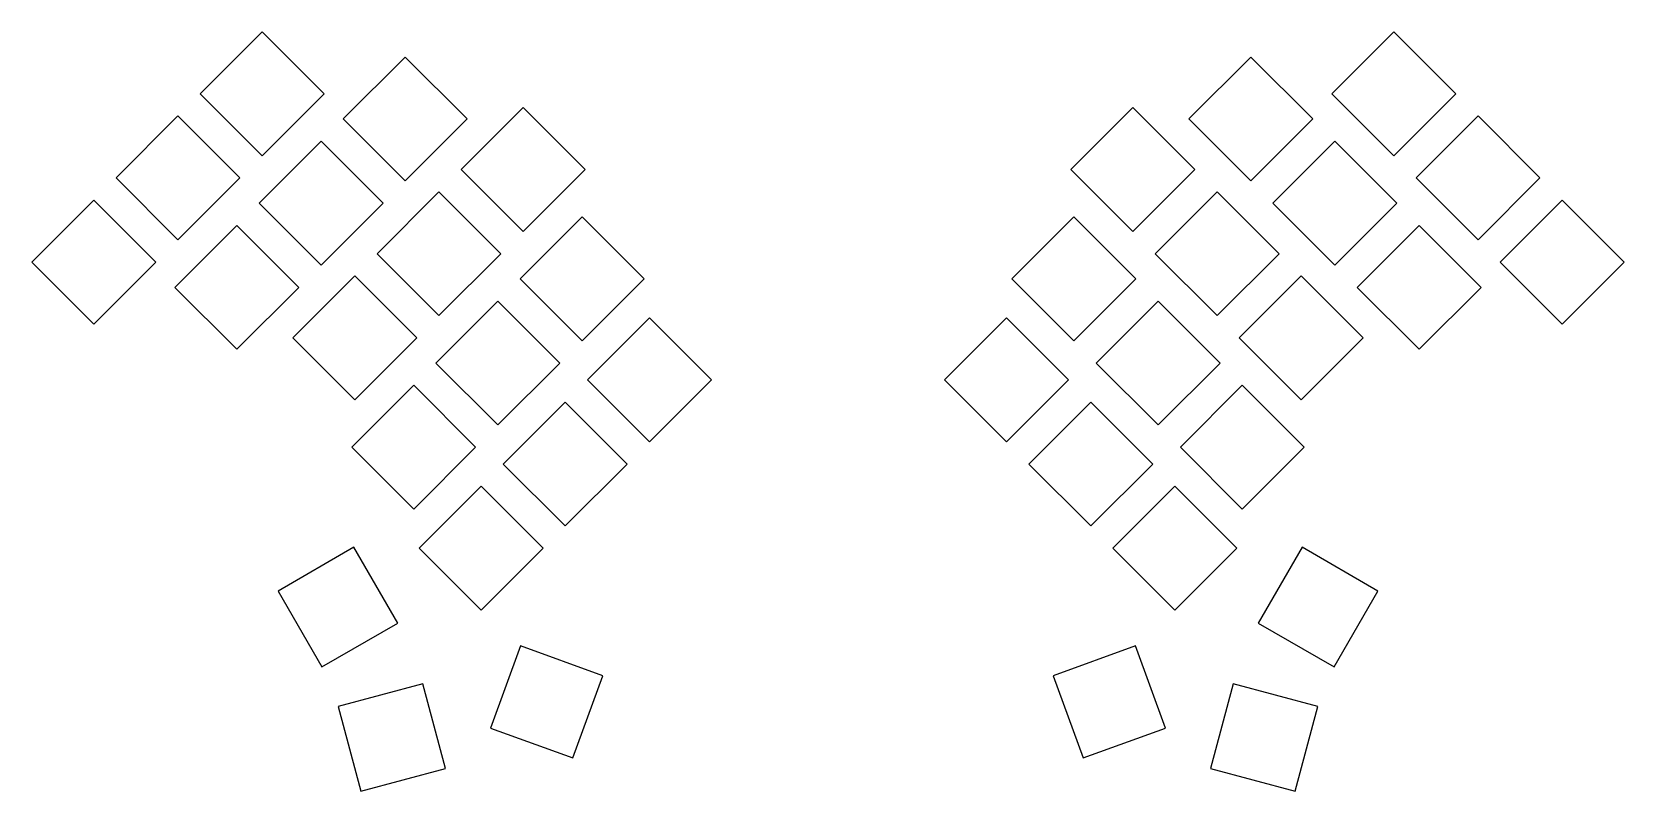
# Model space of a CAD drawing. Header units: millimetres. Extents: x 11 to 266, y -247 to -126.
import ezdxf

# ---------------------------------------------------------------- set-up
doc = ezdxf.new("R2010")
doc.units = ezdxf.units.MM

msp = doc.modelspace()

# ---------------------------------------------------------------- linework, layer by layer
for p, q in [((48.15, -125.78), (38.24, -135.69)), ((58.07, -135.69), (48.15, -125.78)), ((229.23, -125.78), (219.32, -135.69)), ((239.15, -135.69), (229.23, -125.78)), ((71.05, -129.82), (61.14, -139.73)), ((80.97, -139.73), (71.05, -129.82)), ((206.33, -129.82), (196.42, -139.73)), ((216.25, -139.73), (206.33, -129.82)), ((38.24, -135.69), (48.15, -145.61)), ((48.15, -145.61), (58.07, -135.69)), ((219.32, -135.69), (229.23, -145.61)), ((229.23, -145.61), (239.15, -135.69)), ((34.68, -139.25), (24.77, -149.16)), ((44.6, -149.16), (34.68, -139.25)), ((61.14, -139.73), (71.05, -149.65)), ((71.05, -149.65), (80.97, -139.73)), ((89.91, -137.9), (80, -147.82)), ((99.83, -147.82), (89.91, -137.9)), ((187.47, -137.9), (177.56, -147.82)), ((197.39, -147.82), (187.47, -137.9)), ((196.42, -139.73), (206.33, -149.65)), ((206.33, -149.65), (216.25, -139.73)), ((242.7, -139.25), (232.79, -149.16)), ((252.62, -149.16), (242.7, -139.25)), ((57.58, -143.29), (47.67, -153.21)), ((67.5, -153.21), (57.58, -143.29)), ((219.8, -143.29), (209.89, -153.21)), ((229.72, -153.21), (219.8, -143.29)), ((24.77, -149.16), (34.68, -159.08)), ((34.68, -159.08), (44.6, -149.16)), ((80, -147.82), (89.91, -157.73)), ((89.91, -157.73), (99.83, -147.82)), ((177.56, -147.82), (187.47, -157.73)), ((187.47, -157.73), (197.39, -147.82)), ((232.79, -149.16), (242.7, -159.08)), ((242.7, -159.08), (252.62, -149.16)), ((21.21, -152.72), (11.3, -162.63)), ((31.13, -162.63), (21.21, -152.72)), ((76.44, -151.37), (66.53, -161.29)), ((86.36, -161.29), (76.44, -151.37)), ((200.94, -151.37), (191.03, -161.29)), ((210.86, -161.29), (200.94, -151.37)), ((256.17, -152.72), (246.26, -162.63)), ((266.09, -162.63), (256.17, -152.72)), ((47.67, -153.21), (57.58, -163.12)), ((57.58, -163.12), (67.5, -153.21)), ((99.34, -155.41), (89.43, -165.33)), ((109.26, -165.33), (99.34, -155.41)), ((178.04, -155.41), (168.13, -165.33)), ((187.96, -165.33), (178.04, -155.41)), ((209.89, -153.21), (219.8, -163.12)), ((219.8, -163.12), (229.72, -153.21)), ((44.11, -156.76), (34.2, -166.68)), ((54.03, -166.68), (44.11, -156.76)), ((233.27, -156.76), (223.36, -166.68)), ((243.19, -166.68), (233.27, -156.76)), ((11.3, -162.63), (21.21, -172.55)), ((21.21, -172.55), (31.13, -162.63)), ((66.53, -161.29), (76.44, -171.2)), ((76.44, -171.2), (86.36, -161.29)), ((191.03, -161.29), (200.94, -171.2)), ((200.94, -171.2), (210.86, -161.29)), ((246.26, -162.63), (256.17, -172.55)), ((256.17, -172.55), (266.09, -162.63)), ((62.97, -164.84), (53.06, -174.76)), ((72.89, -174.76), (62.97, -164.84)), ((89.43, -165.33), (99.34, -175.24)), ((99.34, -175.24), (109.26, -165.33)), ((168.13, -165.33), (178.04, -175.24)), ((178.04, -175.24), (187.96, -165.33)), ((214.41, -164.84), (204.5, -174.76)), ((224.33, -174.76), (214.41, -164.84)), ((34.2, -166.68), (44.11, -176.59)), ((44.11, -176.59), (54.03, -166.68)), ((223.36, -166.68), (233.27, -176.59)), ((233.27, -176.59), (243.19, -166.68)), ((85.87, -168.89), (75.96, -178.8)), ((95.78, -178.8), (85.87, -168.89)), ((191.51, -168.89), (181.6, -178.8)), ((201.43, -178.8), (191.51, -168.89)), ((110.12, -171.58), (100.2, -181.49)), ((120.03, -181.49), (110.12, -171.58)), ((167.27, -171.58), (157.35, -181.49)), ((177.18, -181.49), (167.27, -171.58)), ((53.06, -174.76), (62.97, -184.67)), ((62.97, -184.67), (72.89, -174.76)), ((204.5, -174.76), (214.41, -184.67)), ((214.41, -184.67), (224.33, -174.76)), ((75.96, -178.8), (85.87, -188.71)), ((85.87, -188.71), (95.78, -178.8)), ((181.6, -178.8), (191.51, -188.71)), ((191.51, -188.71), (201.43, -178.8)), ((72.4, -182.36), (62.49, -192.27)), ((82.31, -192.27), (72.4, -182.36)), ((100.2, -181.49), (110.12, -191.41)), ((110.12, -191.41), (120.03, -181.49)), ((157.35, -181.49), (167.27, -191.41)), ((167.27, -191.41), (177.18, -181.49)), ((204.98, -182.36), (195.07, -192.27)), ((214.9, -192.27), (204.98, -182.36)), ((96.65, -185.05), (86.73, -194.96)), ((106.56, -194.96), (96.65, -185.05)), ((180.74, -185.05), (170.82, -194.96)), ((190.65, -194.96), (180.74, -185.05)), ((62.49, -192.27), (72.4, -202.18)), ((72.4, -202.18), (82.31, -192.27)), ((195.07, -192.27), (204.98, -202.18)), ((204.98, -202.18), (214.9, -192.27)), ((86.73, -194.96), (96.65, -204.88)), ((96.65, -204.88), (106.56, -194.96)), ((170.82, -194.96), (180.74, -204.88)), ((180.74, -204.88), (190.65, -194.96)), ((83.18, -198.52), (73.26, -208.43)), ((93.09, -208.43), (83.18, -198.52)), ((194.21, -198.52), (184.29, -208.43)), ((204.12, -208.43), (194.21, -198.52)), ((62.84, -208.29), (50.7, -215.3)), ((69.85, -220.43), (62.84, -208.29)), ((73.26, -208.43), (83.18, -218.35)), ((83.18, -218.35), (93.09, -208.43)), ((184.29, -208.43), (194.21, -218.35)), ((194.21, -218.35), (204.12, -208.43)), ((214.54, -208.29), (207.53, -220.43)), ((226.68, -215.3), (214.54, -208.29)), ((50.7, -215.3), (57.71, -227.44)), ((219.67, -227.44), (226.68, -215.3)), ((57.71, -227.44), (69.85, -220.43)), ((207.53, -220.43), (219.67, -227.44)), ((89.48, -224.04), (84.69, -237.22)), ((102.66, -228.84), (89.48, -224.04)), ((187.9, -224.04), (174.73, -228.84)), ((192.7, -237.22), (187.9, -224.04)), ((97.86, -242.01), (102.66, -228.84)), ((174.73, -228.84), (179.53, -242.01)), ((73.86, -230.16), (60.32, -233.79)), ((77.49, -243.7), (73.86, -230.16)), ((203.52, -230.16), (199.89, -243.7)), ((217.07, -233.79), (203.52, -230.16)), ((60.32, -233.79), (63.95, -247.33)), ((213.44, -247.33), (217.07, -233.79)), ((84.69, -237.22), (97.86, -242.01)), ((179.53, -242.01), (192.7, -237.22)), ((63.95, -247.33), (77.49, -243.7)), ((199.89, -243.7), (213.44, -247.33))]:
    msp.add_line(p, q)

doc.saveas('drawing.dxf')
